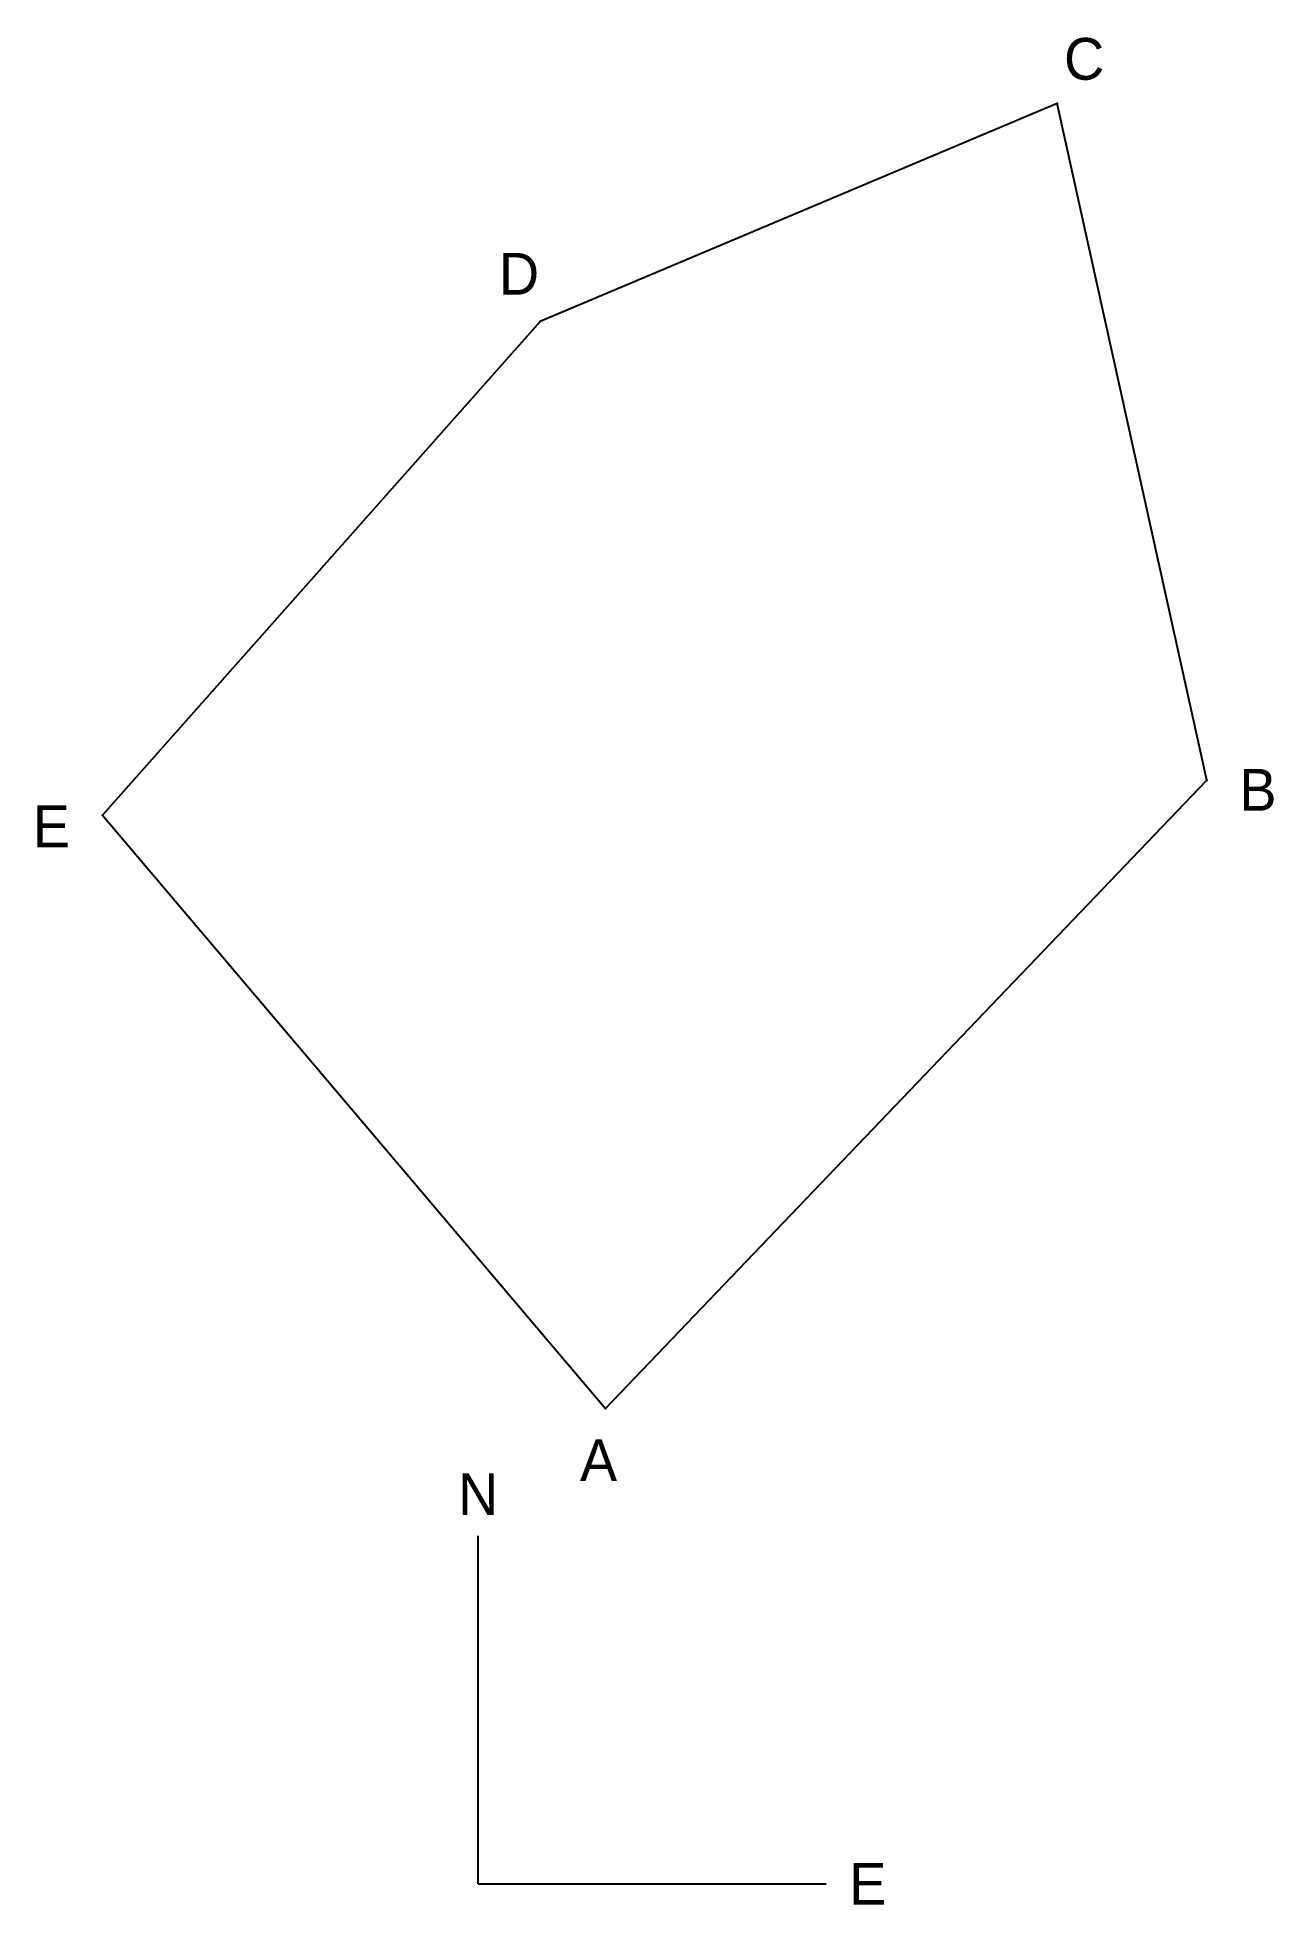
# Model space of a CAD drawing. Header units: metres. Extents: x -12.7 to 22.9, y -0.6 to 53.1.
import ezdxf
from ezdxf.enums import TextEntityAlignment as Align

# ---------------------------------------------------------------- set-up
doc = ezdxf.new("R2010")
doc.units = ezdxf.units.M
for name, color, linetype in [('EJES', 8, 'Continuous'), ('ETIQUETAS', 3, 'Continuous'), ('PARCELA', 7, 'Continuous'), ('VERTICES', 1, 'Continuous')]:
    doc.layers.add(name, color=color, linetype=linetype)

msp = doc.modelspace()

# ---------------------------------------------------------------- linework, layer by layer
at = {"layer": 'EJES'}
for q in [(0, 10), (10, 0)]:
    msp.add_line((0, 0), q, dxfattribs=at)
at = {"layer": 'PARCELA'}
msp.add_lwpolyline([(3.66, 13.66), (20.945, 31.722), (16.641, 51.177), (1.785, 44.909), (-10.804, 30.713)], close=True, dxfattribs=at)
at = {"layer": 'VERTICES'}
for p in [(16.641, 51.177), (1.785, 44.909), (20.945, 31.722), (-10.804, 30.713), (3.66, 13.66)]:
    msp.add_point(p, dxfattribs=at)

# ---------------------------------------------------------------- texts
at = {"layer": 'EJES'}
for s, p in [('N', (0, 11.2)), ('E', (11.2, 0))]:
    msp.add_text(s, height=1.2, dxfattribs=at).set_placement(p, align=Align.MIDDLE_CENTER)
at = {"layer": 'ETIQUETAS'}
for s, p in [('C', (17.421, 52.458)), ('D', (1.175, 46.279)), ('B', (22.419, 31.446)), ('E', (-12.27, 30.396)), ('A', (3.461, 12.174))]:
    msp.add_text(s, height=1.2, dxfattribs=at).set_placement(p, align=Align.MIDDLE_CENTER)

doc.saveas('drawing.dxf')
